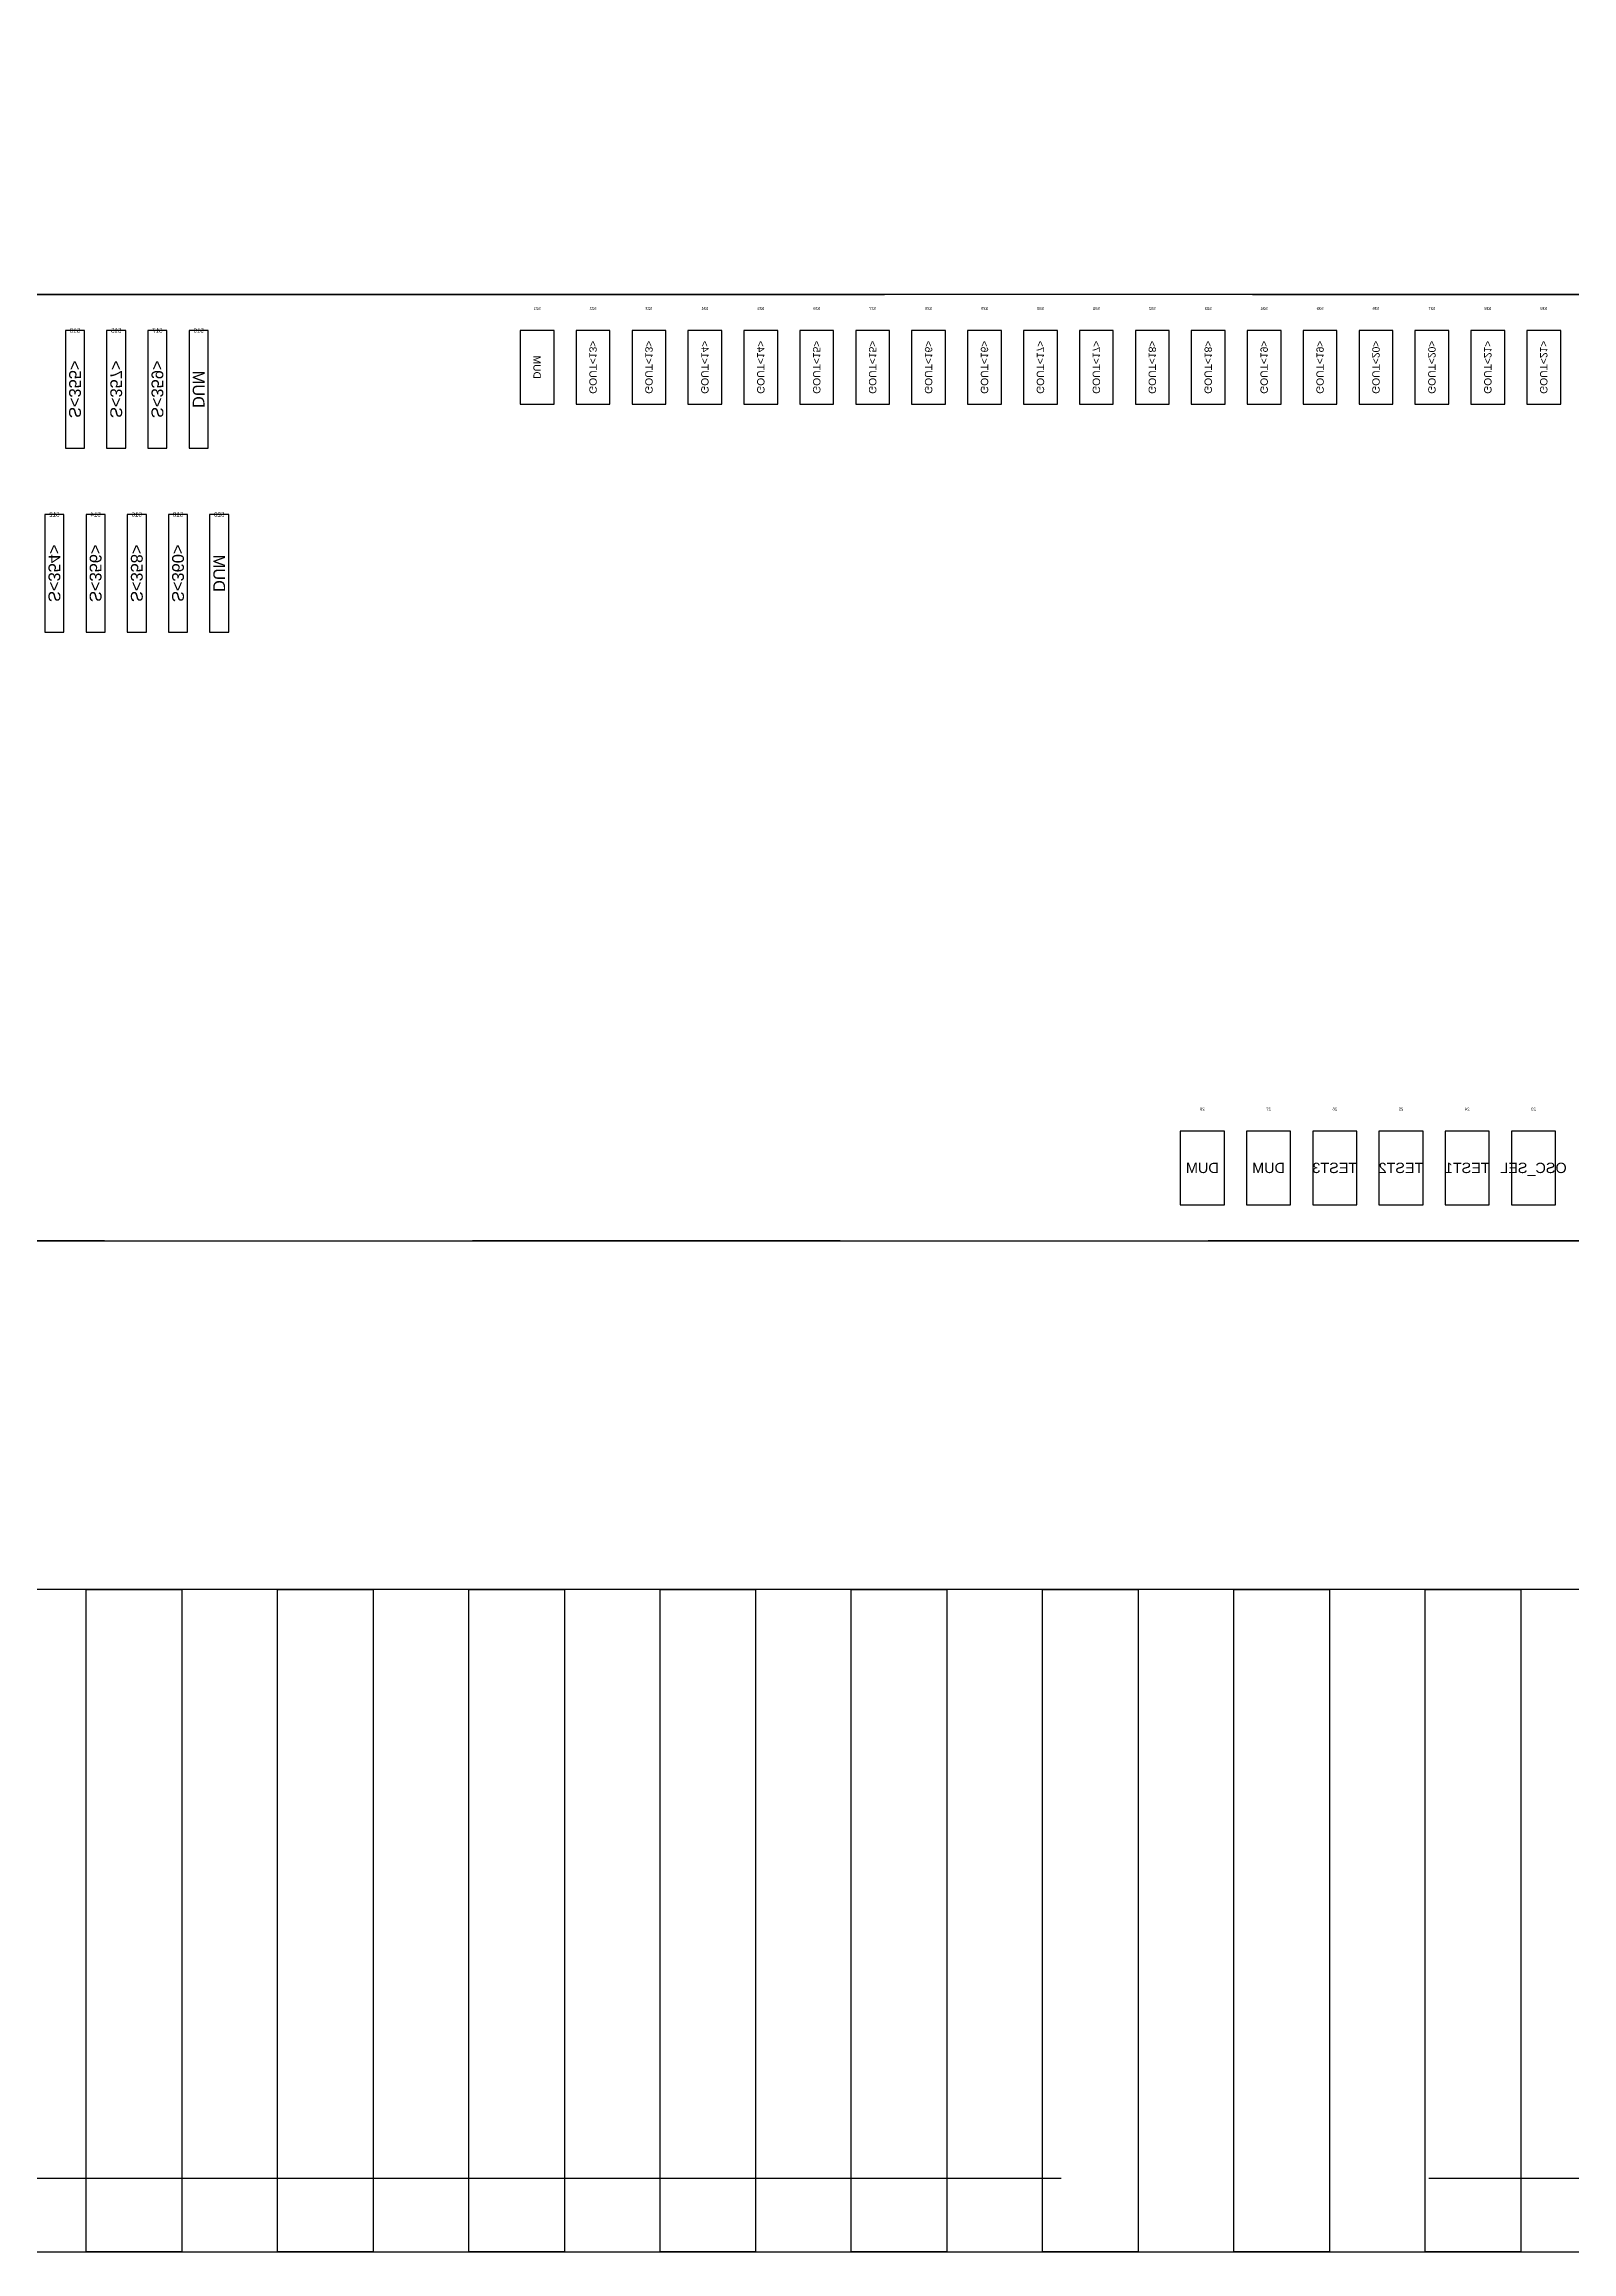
# Model space of a CAD drawing. Header units: millimetres. Extents: x 818 to 1306, y 1648 to 2013.
# Drawn here: x 954.524 to 955.562, y 1840.103 to 1841.603 of the extents above; entities that cross this region are included whole.
import ezdxf
from ezdxf.enums import TextEntityAlignment as Align

# ---------------------------------------------------------------- set-up
doc = ezdxf.new("R2010")
doc.units = ezdxf.units.MM
doc.linetypes.add('CENTER', pattern=[2, 1.25, -0.25, 0.25, -0.25])
for name, color, linetype in [('110_000', 3, 'Continuous'), ('192_000', 3, 'Continuous'), ('249_254', 3, 'Continuous'), ('ARRAY', 255, 'Continuous'), ('center', 1, 'CENTER'), ('FPC', 30, 'Continuous')]:
    doc.layers.add(name, color=color, linetype=linetype)
doc.layers.add('尺寸线 DIM', color=3, linetype='Continuous', lineweight=15)
doc.styles.get("Standard").update_dxf_attribs({"font": 'arial.ttf'})

# ---------------------------------------------------------------- blocks, each defined once
blk = doc.blocks.new('NV3006A1N_PAD')
at = {"layer": '110_000'}
for points in [[(-4.3495, 0.247), (-4.3495, 0.297), (-4.3265, 0.297), (-4.3265, 0.247), (-4.3495, 0.247)], [(-4.3115, 0.247), (-4.3115, 0.297), (-4.2885, 0.297), (-4.2885, 0.247), (-4.3115, 0.247)], [(-4.2735, 0.247), (-4.2735, 0.297), (-4.2505, 0.297), (-4.2505, 0.247), (-4.2735, 0.247)], [(-4.2355, 0.247), (-4.2355, 0.297), (-4.2125, 0.297), (-4.2125, 0.247), (-4.2355, 0.247)], [(-4.1975, 0.247), (-4.1975, 0.297), (-4.1745, 0.297), (-4.1745, 0.247), (-4.1975, 0.247)], [(-4.1595, 0.247), (-4.1595, 0.297), (-4.1365, 0.297), (-4.1365, 0.247), (-4.1595, 0.247)], [(-4.1215, 0.247), (-4.1215, 0.297), (-4.0985, 0.297), (-4.0985, 0.247), (-4.1215, 0.247)], [(-4.0835, 0.247), (-4.0835, 0.297), (-4.0605, 0.297), (-4.0605, 0.247), (-4.0835, 0.247)], [(-4.0455, 0.247), (-4.0455, 0.297), (-4.0225, 0.297), (-4.0225, 0.247), (-4.0455, 0.247)], [(-4.0075, 0.247), (-4.0075, 0.297), (-3.9845, 0.297), (-3.9845, 0.247), (-4.0075, 0.247)], [(-3.9695, 0.247), (-3.9695, 0.297), (-3.9465, 0.297), (-3.9465, 0.247), (-3.9695, 0.247)], [(-3.9315, 0.247), (-3.9315, 0.297), (-3.9085, 0.297), (-3.9085, 0.247), (-3.9315, 0.247)], [(-3.8935, 0.247), (-3.8935, 0.297), (-3.8705, 0.297), (-3.8705, 0.247), (-3.8935, 0.247)], [(-3.8555, 0.247), (-3.8555, 0.297), (-3.8325, 0.297), (-3.8325, 0.247), (-3.8555, 0.247)], [(-3.8175, 0.247), (-3.8175, 0.297), (-3.7945, 0.297), (-3.7945, 0.247), (-3.8175, 0.247)], [(-3.7795, 0.247), (-3.7795, 0.297), (-3.7565, 0.297), (-3.7565, 0.247), (-3.7795, 0.247)], [(-3.7415, 0.247), (-3.7415, 0.297), (-3.7185, 0.297), (-3.7185, 0.247), (-3.7415, 0.247)], [(-3.7035, 0.247), (-3.7035, 0.297), (-3.6805, 0.297), (-3.6805, 0.247), (-3.7035, 0.247)], [(-3.6655, 0.247), (-3.6655, 0.297), (-3.6425, 0.297), (-3.6425, 0.247), (-3.6655, 0.247)], [(-3.4305, 0.217), (-3.4305, 0.297), (-3.4175, 0.297), (-3.4175, 0.217), (-3.4305, 0.217)], [(-3.4025, 0.217), (-3.4025, 0.297), (-3.3895, 0.297), (-3.3895, 0.217), (-3.4025, 0.217)], [(-3.3745, 0.217), (-3.3745, 0.297), (-3.3615, 0.297), (-3.3615, 0.217), (-3.3745, 0.217)], [(-3.3465, 0.217), (-3.3465, 0.297), (-3.3335, 0.297), (-3.3335, 0.217), (-3.3465, 0.217)], [(-3.4445, 0.092), (-3.4445, 0.172), (-3.4315, 0.172), (-3.4315, 0.092), (-3.4445, 0.092)], [(-3.4165, 0.092), (-3.4165, 0.172), (-3.4035, 0.172), (-3.4035, 0.092), (-3.4165, 0.092)], [(-3.3885, 0.092), (-3.3885, 0.172), (-3.3755, 0.172), (-3.3755, 0.092), (-3.3885, 0.092)], [(-3.3605, 0.092), (-3.3605, 0.172), (-3.3475, 0.172), (-3.3475, 0.092), (-3.3605, 0.092)], [(-3.3325, 0.092), (-3.3325, 0.172), (-3.3195, 0.172), (-3.3195, 0.092), (-3.3325, 0.092)], [(-4.346, -0.297), (-4.346, -0.247), (-4.316, -0.247), (-4.316, -0.297), (-4.346, -0.297)], [(-4.301, -0.297), (-4.301, -0.247), (-4.271, -0.247), (-4.271, -0.297), (-4.301, -0.297)], [(-4.256, -0.297), (-4.256, -0.247), (-4.226, -0.247), (-4.226, -0.297), (-4.256, -0.297)], [(-4.211, -0.297), (-4.211, -0.247), (-4.181, -0.247), (-4.181, -0.297), (-4.211, -0.297)], [(-4.166, -0.297), (-4.166, -0.247), (-4.136, -0.247), (-4.136, -0.297), (-4.166, -0.297)], [(-4.121, -0.297), (-4.121, -0.247), (-4.091, -0.247), (-4.091, -0.297), (-4.121, -0.297)]]:
    blk.add_lwpolyline(points, dxfattribs=at)
at = {"layer": '249_254'}
blk.add_lwpolyline([(-5.36, -0.3215), (-5.36, 0.3215), (5.36, 0.3215), (5.36, -0.3215), (-5.36, -0.3215)], dxfattribs=at)
at = {"layer": '110_000'}
for s, height, p in [('GOUT<21>', 0.005, (-4.338, 0.272)), ('GOUT<21>', 0.005, (-4.3, 0.272)), ('GOUT<20>', 0.005, (-4.262, 0.272)), ('GOUT<20>', 0.005, (-4.224, 0.272)), ('GOUT<19>', 0.005, (-4.186, 0.272)), ('GOUT<19>', 0.005, (-4.148, 0.272)), ('GOUT<18>', 0.005, (-4.11, 0.272)), ('GOUT<18>', 0.005, (-4.072, 0.272)), ('GOUT<17>', 0.005, (-4.034, 0.272)), ('GOUT<17>', 0.005, (-3.996, 0.272)), ('GOUT<16>', 0.005, (-3.958, 0.272)), ('GOUT<16>', 0.005, (-3.92, 0.272)), ('GOUT<15>', 0.005, (-3.882, 0.272)), ('GOUT<15>', 0.005, (-3.844, 0.272)), ('GOUT<14>', 0.005, (-3.806, 0.272)), ('GOUT<14>', 0.005, (-3.768, 0.272)), ('GOUT<13>', 0.005, (-3.73, 0.272)), ('GOUT<13>', 0.005, (-3.692, 0.272)), ('DUM', 0.005, (-3.654, 0.272)), ('S<359>', 0.008, (-3.396, 0.257)), ('S<357>', 0.008, (-3.368, 0.257)), ('S<355>', 0.008, (-3.34, 0.257)), ('DUM', 0.008, (-3.424, 0.257)), ('S<360>', 0.008, (-3.41, 0.132)), ('S<358>', 0.008, (-3.382, 0.132)), ('S<356>', 0.008, (-3.354, 0.132)), ('S<354>', 0.008, (-3.326, 0.132)), ('DUM', 0.008, (-3.438, 0.132))]:
    blk.add_text(s, height=height, rotation=90, dxfattribs=at).set_placement(p, align=Align.MIDDLE_CENTER)
for s, p in [('OSC_SEL', (-4.331, -0.272)), ('TEST1', (-4.286, -0.272)), ('TEST2', (-4.241, -0.272)), ('TEST3', (-4.196, -0.272)), ('DUM', (-4.151, -0.272)), ('DUM', (-4.106, -0.272))]:
    blk.add_text(s, height=0.007, dxfattribs=at).set_placement(p, align=Align.MIDDLE_CENTER)
at = {"layer": '192_000'}
for s, height, p in [('539', 0.002, (-4.338, 0.312)), ('538', 0.002, (-4.3, 0.312)), ('537', 0.002, (-4.262, 0.312)), ('536', 0.002, (-4.224, 0.312)), ('535', 0.002, (-4.186, 0.312)), ('534', 0.002, (-4.148, 0.312)), ('533', 0.002, (-4.11, 0.312)), ('532', 0.002, (-4.072, 0.312)), ('531', 0.002, (-4.034, 0.312)), ('530', 0.002, (-3.996, 0.312)), ('529', 0.002, (-3.958, 0.312)), ('528', 0.002, (-3.92, 0.312)), ('527', 0.002, (-3.882, 0.312)), ('526', 0.002, (-3.844, 0.312)), ('525', 0.002, (-3.806, 0.312)), ('524', 0.002, (-3.768, 0.312)), ('523', 0.002, (-3.73, 0.312)), ('522', 0.002, (-3.692, 0.312)), ('521', 0.002, (-3.654, 0.312)), ('519', 0.003, (-3.424, 0.297)), ('517', 0.003, (-3.396, 0.297)), ('515', 0.003, (-3.368, 0.297)), ('513', 0.003, (-3.34, 0.297)), ('520', 0.003, (-3.438, 0.172)), ('518', 0.003, (-3.41, 0.172)), ('516', 0.003, (-3.382, 0.172)), ('514', 0.003, (-3.354, 0.172)), ('512', 0.003, (-3.326, 0.172)), ('23', 0.002, (-4.331, -0.232)), ('24', 0.002, (-4.286, -0.232)), ('25', 0.002, (-4.241, -0.232)), ('26', 0.002, (-4.196, -0.232)), ('27', 0.002, (-4.151, -0.232)), ('28', 0.002, (-4.106, -0.232))]:
    blk.add_text(s, height=height, dxfattribs=at).set_placement(p, align=Align.MIDDLE_CENTER)
blk = doc.blocks.new('AR_IC_ALL')
at = {"layer": 'center'}
blk.add_lwpolyline([(0, 0), (10.72, 0), (10.72, 0.643), (0, 0.643), (0, 0)], dxfattribs=at)
blk.add_blockref('NV3006A1N_PAD', (5.36, 0.3215))
blk = doc.blocks.new('AR_FPC')
at = {"layer": 'center'}
blk.add_lwpolyline([(-5.59, -29.265), (6.58, -29.265), (6.58, -28.865), (-5.59, -28.865), (-5.59, -29.265)], dxfattribs=at)
blk = doc.blocks.new('A$C579B7D62')
at = {"layer": 'ARRAY', "color": 6}
blk.add_lwpolyline([(-11.5395, -66.9858), (11.5395, -66.9858), (11.5395, 0.9002), (-11.5395, 0.9002), (-11.5395, -66.9858)], dxfattribs=at)
at = {"color": 6, "xscale": -1}
blk.add_blockref('AR_IC_ALL', (5.36, -66.2988), dxfattribs=at)
at = {"color": 6}
blk.add_blockref('AR_FPC', (0.35, -37.6708), dxfattribs=at)

msp = doc.modelspace()

# ---------------------------------------------------------------- linework, layer by layer
for points in [[(954.5525, 1840.5527), (954.6175, 1840.5527), (954.6175, 1840.1027), (954.5525, 1840.1027)], [(954.6825, 1840.5527), (954.7475, 1840.5527), (954.7475, 1840.1027), (954.6825, 1840.1027)], [(954.8125, 1840.5527), (954.8775, 1840.5527), (954.8775, 1840.1027), (954.8125, 1840.1027)], [(954.9425, 1840.5527), (955.0075, 1840.5527), (955.0075, 1840.1027), (954.9425, 1840.1027)], [(955.0725, 1840.5527), (955.1375, 1840.5527), (955.1375, 1840.1027), (955.0725, 1840.1027)], [(955.2025, 1840.5527), (955.2675, 1840.5527), (955.2675, 1840.1027), (955.2025, 1840.1027)], [(955.3325, 1840.5527), (955.3975, 1840.5527), (955.3975, 1840.1027), (955.3325, 1840.1027)], [(955.4625, 1840.5527), (955.5275, 1840.5527), (955.5275, 1840.1027), (955.4625, 1840.1027)]]:
    msp.add_lwpolyline(points, close=True)
at = {"layer": 'FPC', "color": 30, "lineweight": -3}
msp.add_line((958.635, 1840.5527), (945.465, 1840.5527), dxfattribs=at)

# ---------------------------------------------------------------- block references
at = {"layer": '尺寸线 DIM', "color": 0, "ltscale": 5}
msp.add_blockref('A$C579B7D62', (951.205, 1907.0885), dxfattribs=at)

doc.saveas('drawing.dxf')
